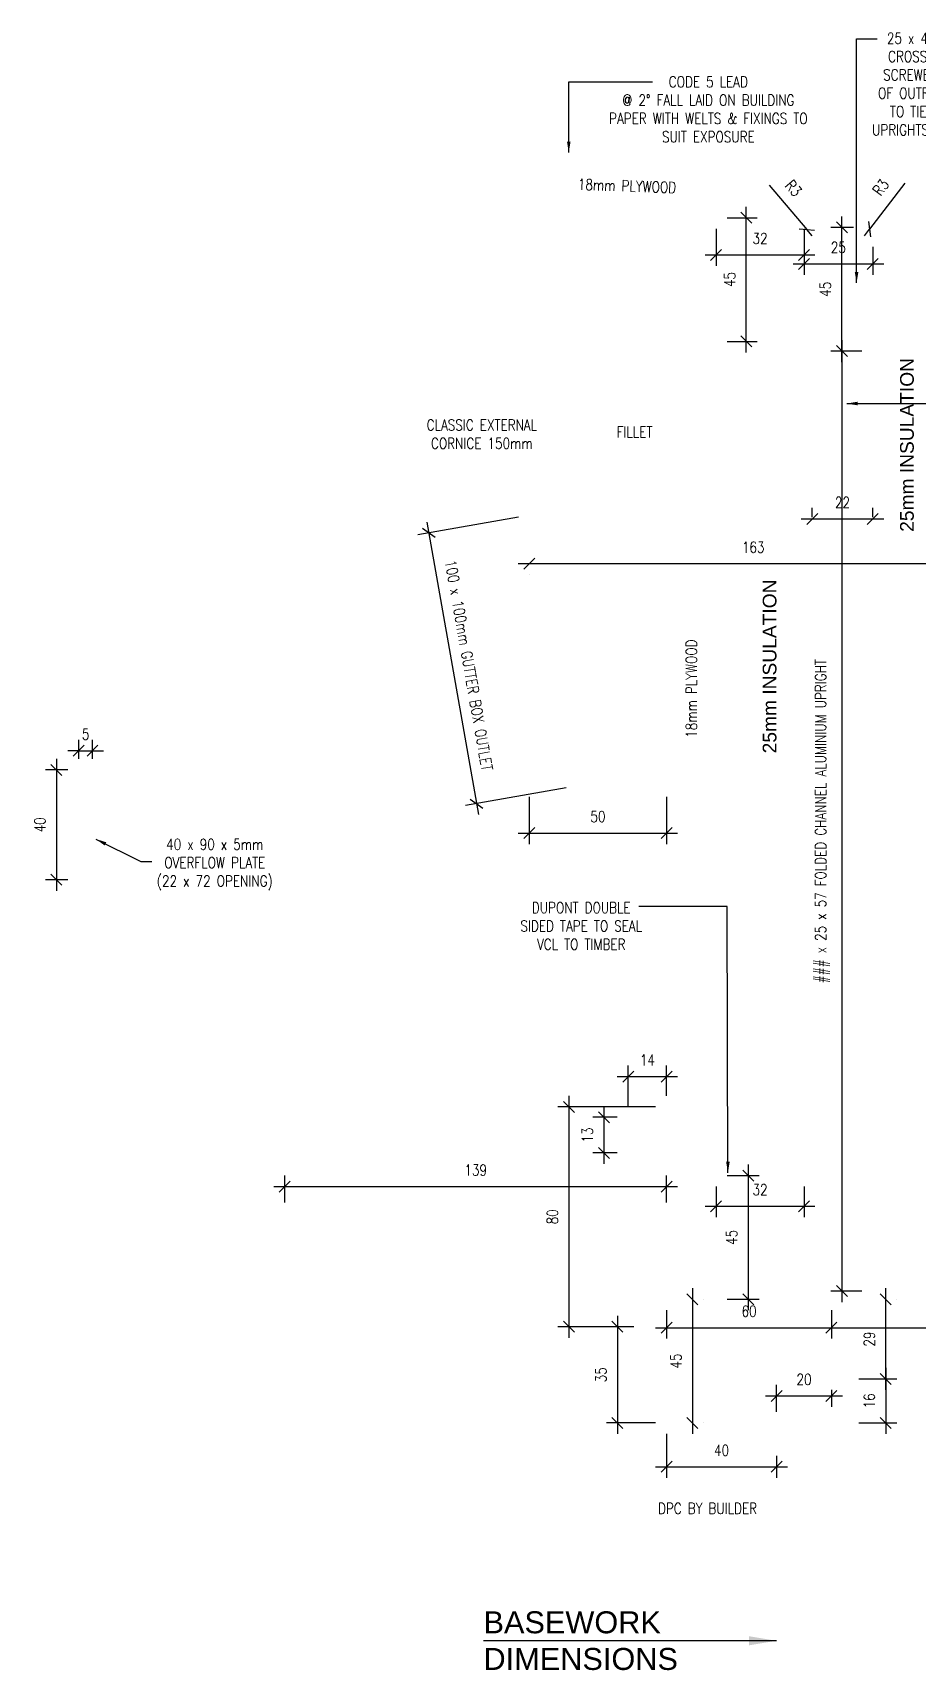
# Model space of a CAD drawing. Header units: millimetres. Extents: x -38686 to 870903, y -23218 to 232707.
# Drawn here: x 867746 to 868068, y 231360 to 231956 of the extents above; entities that cross this region are included whole.
import ezdxf

# ---------------------------------------------------------------- set-up
doc = ezdxf.new("R2010")
doc.units = ezdxf.units.MM
doc.header["$LTSCALE"] = 10
doc.header["$PDMODE"] = 35
doc.header["$PDSIZE"] = 50
doc.linetypes.add('HIDDEN', pattern=[0.375, 0.25, -0.125])
doc.layers.add('44 - Detail Text', color=7, linetype='Continuous')
doc.styles.add('1-2', font='romans.shx', dxfattribs={"width": 0.8, "height": 4})
doc.styles.add('1-5', font='romans.shx', dxfattribs={"width": 0.8, "height": 10})
doc.dimstyles.new('1-2', dxfattribs={"dimtxt": 4, "dimasz": 4, "dimexe": 4, "dimexo": 4, "dimgap": 4, "dimtad": 1, "dimdec": 0, "dimzin": 0, "dimdsep": 46, "dimtxsty": '1-2', "dimblk": 'OBLIQUE', "dimcen": 4, "dimdle": 4, "dimclrd": 251, "dimclre": 251, "dimclrt": 251, "dimadec": 0, "dimazin": 0, "dimtfac": 1, "dimtdec": 0, "dimtix": 1, "dimtmove": 1, "dimatfit": 3, "dimfxl": 1, "dimtolj": 1, "dimtzin": 0, "dimlwd": 25, "dimarcsym": 0})
doc.dimstyles.new('1-5', dxfattribs={"dimtxt": 10, "dimasz": 10, "dimexe": 10, "dimexo": 10, "dimgap": 10, "dimtad": 1, "dimdec": 0, "dimzin": 0, "dimdsep": 46, "dimtxsty": '1-5', "dimblk": 'OBLIQUE', "dimcen": 10, "dimdle": 10, "dimclrd": 251, "dimclre": 251, "dimclrt": 251, "dimadec": 0, "dimazin": 0, "dimtfac": 1, "dimtdec": 0, "dimtix": 1, "dimtmove": 1, "dimatfit": 3, "dimfxl": 1, "dimtolj": 1, "dimtzin": 0, "dimlwd": 25, "dimarcsym": 0})

# ---------------------------------------------------------------- blocks, each defined once
blk = doc.blocks.new('_Oblique')
at = {"color": 0, "linetype": 'ByBlock', "lineweight": -2}
blk.add_line((-0.5, -0.5), (0.5, 0.5), dxfattribs=at)
blk = doc.blocks.new('*D1935')
at = {"layer": '44 - Detail Text', "color": 251, "lineweight": -2, "transparency": 16777216}
for p, q in [((867922.92, 231779.95), (867886.32, 231773.5)), ((867940.29, 231681.47), (867903.68, 231675.02))]:
    blk.add_line(p, q, dxfattribs=at)
at = {"layer": '44 - Detail Text', "color": 251, "lineweight": 25, "transparency": 16777216}
blk.add_line((867889.56, 231778.13), (867908.32, 231671.77), dxfattribs=at)
at = {"layer": 'Defpoints', "color": 0, "transparency": 16777216}
for p in [(867926.86, 231780.65), (867944.23, 231682.17), (867907.62, 231675.71)]:
    blk.add_point(p, dxfattribs=at)
at = {"layer": '44 - Detail Text', "color": 251, "lineweight": 25, "transparency": 16777216, "xscale": 4, "yscale": 4, "zscale": 4}
for p, rotation in [((867890.26, 231774.19), 100.0000000000063), ((867907.62, 231675.71), 280.0000000000063)]:
    blk.add_blockref('_Oblique', p, dxfattribs=dict(at, rotation=rotation))
at = {"layer": '44 - Detail Text', "color": 251, "lineweight": 9, "transparency": 16777216, "insert": (867904.85, 231726), "char_height": 4, "attachment_point": 5, "rotation": 280, "style": '1-2'}
blk.add_mtext('\\A1;100 x 100mm GUTTER BOX OUTLET', dxfattribs=at)
blk = doc.blocks.new('*D1936')
at = {"layer": '44 - Detail Text', "color": 251, "lineweight": -2, "transparency": 16777216}
for p, q in [((867926.86, 231678.15), (867926.86, 231660.99)), ((867976.86, 231678.15), (867976.86, 231660.99))]:
    blk.add_line(p, q, dxfattribs=at)
at = {"layer": '44 - Detail Text', "color": 251, "lineweight": 25, "transparency": 16777216}
blk.add_line((867922.86, 231664.99), (867980.86, 231664.99), dxfattribs=at)
at = {"layer": 'Defpoints', "color": 0, "transparency": 16777216}
for p in [(867926.86, 231682.15), (867976.86, 231682.15), (867976.86, 231664.99)]:
    blk.add_point(p, dxfattribs=at)
at = {"layer": '44 - Detail Text', "color": 251, "lineweight": 25, "transparency": 16777216, "xscale": 4, "yscale": 4, "zscale": 4, "rotation": 180}
blk.add_blockref('_Oblique', (867926.86, 231664.99), dxfattribs=at)
at = {"layer": '44 - Detail Text', "color": 251, "lineweight": 25, "transparency": 16777216, "xscale": 4, "yscale": 4, "zscale": 4}
blk.add_blockref('_Oblique', (867976.86, 231664.99), dxfattribs=at)
at = {"layer": '44 - Detail Text', "color": 251, "lineweight": 9, "transparency": 16777216, "insert": (867951.86, 231670.99), "char_height": 4, "attachment_point": 5, "style": '1-2'}
blk.add_mtext('\\A1;50', dxfattribs=at)
blk = doc.blocks.new('*D1938')
at = {"layer": '44 - Detail Text', "color": 251, "lineweight": -2, "transparency": 16777216}
for p, q in [((868089.86, 231737.35), (868089.86, 231766.98)), ((867926.86, 231758.98), (867926.86, 231758.98))]:
    blk.add_line(p, q, dxfattribs=at)
at = {"layer": '44 - Detail Text', "color": 251, "lineweight": 25, "transparency": 16777216}
blk.add_line((868093.86, 231762.98), (867922.86, 231762.98), dxfattribs=at)
at = {"layer": 'Defpoints', "color": 0, "transparency": 16777216}
for p in [(867926.86, 231762.98), (867926.86, 231762.98), (868089.86, 231733.35)]:
    blk.add_point(p, dxfattribs=at)
at = {"layer": '44 - Detail Text', "color": 251, "lineweight": 25, "transparency": 16777216, "xscale": 4, "yscale": 4, "zscale": 4, "rotation": 180}
blk.add_blockref('_Oblique', (867926.86, 231762.98), dxfattribs=at)
at = {"layer": '44 - Detail Text', "color": 251, "lineweight": 25, "transparency": 16777216, "xscale": 4, "yscale": 4, "zscale": 4}
blk.add_blockref('_Oblique', (868089.86, 231762.98), dxfattribs=at)
at = {"layer": '44 - Detail Text', "color": 251, "lineweight": 9, "transparency": 16777216, "insert": (868008.36, 231768.98), "char_height": 4, "attachment_point": 5, "style": '1-2'}
blk.add_mtext('\\A1;163', dxfattribs=at)
blk = doc.blocks.new('*D1910')
at = {"layer": '44 - Detail Text', "color": 251, "lineweight": -2, "transparency": 16777216}
for p, q in [((867762.86, 231691.98), (867762.86, 231698.97)), ((867767.86, 231691.98), (867767.86, 231698.97))]:
    blk.add_line(p, q, dxfattribs=at)
at = {"layer": '44 - Detail Text', "color": 251, "lineweight": 25, "transparency": 16777216}
for p, q in [((867762.86, 231694.97), (867758.86, 231694.97)), ((867762.86, 231694.97), (867767.86, 231694.97)), ((867767.86, 231694.97), (867771.86, 231694.97))]:
    blk.add_line(p, q, dxfattribs=at)
at = {"layer": 'Defpoints', "color": 0, "transparency": 16777216}
for p in [(867767.86, 231694.97), (867762.86, 231687.98), (867767.86, 231687.98)]:
    blk.add_point(p, dxfattribs=at)
at = {"layer": '44 - Detail Text', "color": 251, "lineweight": 25, "transparency": 16777216, "xscale": 4, "yscale": 4, "zscale": 4}
blk.add_blockref('_Oblique', (867762.86, 231694.97), dxfattribs=at)
at = {"layer": '44 - Detail Text', "color": 251, "lineweight": 25, "transparency": 16777216, "xscale": 4, "yscale": 4, "zscale": 4, "rotation": 180}
blk.add_blockref('_Oblique', (867767.86, 231694.97), dxfattribs=at)
at = {"layer": '44 - Detail Text', "color": 251, "lineweight": 9, "transparency": 16777216, "insert": (867765.36, 231700.97), "char_height": 4, "attachment_point": 5, "style": '1-2'}
blk.add_mtext('\\A1;5', dxfattribs=at)
blk = doc.blocks.new('*D1911')
at = {"layer": '44 - Detail Text', "color": 251, "lineweight": -2, "transparency": 16777216}
for p, q in [((867758.86, 231687.98), (867750.73, 231687.98)), ((867758.86, 231647.98), (867750.73, 231647.98))]:
    blk.add_line(p, q, dxfattribs=at)
at = {"layer": '44 - Detail Text', "color": 251, "lineweight": 25, "transparency": 16777216}
blk.add_line((867754.73, 231691.98), (867754.73, 231643.98), dxfattribs=at)
at = {"layer": 'Defpoints', "color": 0, "transparency": 16777216}
for p in [(867762.86, 231687.98), (867754.73, 231647.98), (867762.86, 231647.98)]:
    blk.add_point(p, dxfattribs=at)
at = {"layer": '44 - Detail Text', "color": 251, "lineweight": 25, "transparency": 16777216, "xscale": 4, "yscale": 4, "zscale": 4}
for p, rotation in [((867754.73, 231687.98), 90), ((867754.73, 231647.98), 270)]:
    blk.add_blockref('_Oblique', p, dxfattribs=dict(at, rotation=rotation))
at = {"layer": '44 - Detail Text', "color": 251, "lineweight": 9, "transparency": 16777216, "insert": (867748.73, 231667.98), "char_height": 4, "attachment_point": 5, "rotation": 90, "style": '1-2'}
blk.add_mtext('\\A1;40', dxfattribs=at)
blk = doc.blocks.new('*D1815')
at = {"layer": '44 - Detail Text', "color": 251, "lineweight": -2, "transparency": 16777216}
for p, q in [((867837.86, 231530.52), (867837.86, 231540.34)), ((867976.86, 231530.52), (867976.86, 231540.34))]:
    blk.add_line(p, q, dxfattribs=at)
at = {"layer": '44 - Detail Text', "color": 251, "lineweight": 25, "transparency": 16777216}
blk.add_line((867833.86, 231536.34), (867980.86, 231536.34), dxfattribs=at)
at = {"layer": 'Defpoints', "color": 0, "transparency": 16777216}
for p in [(867976.86, 231536.34), (867837.86, 231526.52), (867976.86, 231526.52)]:
    blk.add_point(p, dxfattribs=at)
at = {"layer": '44 - Detail Text', "color": 251, "lineweight": 25, "transparency": 16777216, "xscale": 4, "yscale": 4, "zscale": 4, "rotation": 180}
blk.add_blockref('_Oblique', (867837.86, 231536.34), dxfattribs=at)
at = {"layer": '44 - Detail Text', "color": 251, "lineweight": 25, "transparency": 16777216, "xscale": 4, "yscale": 4, "zscale": 4}
blk.add_blockref('_Oblique', (867976.86, 231536.34), dxfattribs=at)
at = {"layer": '44 - Detail Text', "color": 251, "lineweight": 9, "transparency": 16777216, "insert": (867907.36, 231542.34), "char_height": 4, "attachment_point": 5, "style": '1-2'}
blk.add_mtext('\\A1;139', dxfattribs=at)
blk = doc.blocks.new('*D1964')
at = {"layer": '44 - Detail Text', "color": 251, "lineweight": 25, "transparency": 16777216}
blk.add_line((868040.64, 231844.35), (868040.64, 231494.35), dxfattribs=at)
at = {"layer": '44 - Detail Text', "color": 251, "lineweight": -2, "transparency": 16777216}
for p, q in [((868047.86, 231840.35), (868036.64, 231840.35)), ((868047.86, 231498.35), (868036.64, 231498.35))]:
    blk.add_line(p, q, dxfattribs=at)
at = {"layer": 'Defpoints', "color": 0, "transparency": 16777216}
for p in [(868051.86, 231840.35), (868040.64, 231498.35), (868051.86, 231498.35)]:
    blk.add_point(p, dxfattribs=at)
at = {"layer": '44 - Detail Text', "color": 251, "lineweight": 25, "transparency": 16777216, "xscale": 4, "yscale": 4, "zscale": 4}
for p, rotation in [((868040.64, 231840.35), 90), ((868040.64, 231498.35), 270)]:
    blk.add_blockref('_Oblique', p, dxfattribs=dict(at, rotation=rotation))
at = {"layer": '44 - Detail Text', "color": 251, "lineweight": 9, "transparency": 16777216, "insert": (868033.59, 231669.35), "char_height": 4, "attachment_point": 5, "rotation": 90, "style": '1-2'}
blk.add_mtext('\\A1;### x 25 x 57 FOLDED CHANNEL ALUMINIUM UPRIGHT', dxfattribs=at)
blk = doc.blocks.new('*D1838')
at = {"layer": '44 - Detail Text', "color": 251, "lineweight": -2, "transparency": 16777216}
for p, q in [((868046.86, 231466.35), (868060.64, 231466.35)), ((868046.86, 231450.35), (868060.64, 231450.35))]:
    blk.add_line(p, q, dxfattribs=at)
at = {"layer": '44 - Detail Text', "color": 251, "lineweight": 25, "transparency": 16777216}
blk.add_line((868056.64, 231470.35), (868056.64, 231446.35), dxfattribs=at)
at = {"layer": 'Defpoints', "color": 0, "transparency": 16777216}
for p in [(868042.86, 231466.35), (868042.86, 231450.35), (868056.64, 231450.35)]:
    blk.add_point(p, dxfattribs=at)
at = {"layer": '44 - Detail Text', "color": 251, "lineweight": 25, "transparency": 16777216, "xscale": 4, "yscale": 4, "zscale": 4}
for p, rotation in [((868056.64, 231466.35), 90), ((868056.64, 231450.35), 270)]:
    blk.add_blockref('_Oblique', p, dxfattribs=dict(at, rotation=rotation))
at = {"layer": '44 - Detail Text', "color": 251, "lineweight": 9, "transparency": 16777216, "insert": (868050.64, 231458.35), "char_height": 4, "attachment_point": 5, "rotation": 90, "style": '1-2'}
blk.add_mtext('\\A1;16', dxfattribs=at)
blk = doc.blocks.new('*D1839')
at = {"layer": '44 - Detail Text', "color": 251, "lineweight": 25, "transparency": 16777216}
blk.add_line((868056.64, 231462.35), (868056.64, 231499.35), dxfattribs=at)
at = {"layer": '44 - Detail Text', "color": 251, "lineweight": -2, "transparency": 16777216}
for p, q in [((868060.64, 231495.35), (868060.64, 231495.35)), ((868048.86, 231466.35), (868060.64, 231466.35))]:
    blk.add_line(p, q, dxfattribs=at)
at = {"layer": 'Defpoints', "color": 0, "transparency": 16777216}
for p in [(868056.64, 231495.35), (868056.64, 231495.35), (868044.86, 231466.35)]:
    blk.add_point(p, dxfattribs=at)
at = {"layer": '44 - Detail Text', "color": 251, "lineweight": 25, "transparency": 16777216, "xscale": 4, "yscale": 4, "zscale": 4}
for p, rotation in [((868056.64, 231495.35), 90), ((868056.64, 231466.35), 270)]:
    blk.add_blockref('_Oblique', p, dxfattribs=dict(at, rotation=rotation))
at = {"layer": '44 - Detail Text', "color": 251, "lineweight": 9, "transparency": 16777216, "insert": (868050.64, 231480.85), "char_height": 4, "attachment_point": 5, "rotation": 90, "style": '1-2'}
blk.add_mtext('\\A1;29', dxfattribs=at)
blk = doc.blocks.new('*D1965')
at = {"layer": '44 - Detail Text', "color": 251, "lineweight": -2, "transparency": 16777216}
for p, q in [((868036.86, 231491.35), (868036.86, 231481.01)), ((868130.86, 231491.35), (868130.86, 231481.01))]:
    blk.add_line(p, q, dxfattribs=at)
at = {"layer": '44 - Detail Text', "color": 251, "lineweight": 25, "transparency": 16777216}
blk.add_line((868032.86, 231485.01), (868134.86, 231485.01), dxfattribs=at)
at = {"layer": 'Defpoints', "color": 0, "transparency": 16777216}
for p in [(868036.86, 231495.35), (868130.86, 231495.35), (868130.86, 231485.01)]:
    blk.add_point(p, dxfattribs=at)
at = {"layer": '44 - Detail Text', "color": 251, "lineweight": 25, "transparency": 16777216, "xscale": 4, "yscale": 4, "zscale": 4, "rotation": 180}
blk.add_blockref('_Oblique', (868036.86, 231485.01), dxfattribs=at)
at = {"layer": '44 - Detail Text', "color": 251, "lineweight": 25, "transparency": 16777216, "xscale": 4, "yscale": 4, "zscale": 4}
blk.add_blockref('_Oblique', (868130.86, 231485.01), dxfattribs=at)
at = {"layer": '44 - Detail Text', "color": 251, "lineweight": 9, "transparency": 16777216, "insert": (868083.86, 231491.01), "char_height": 4, "attachment_point": 5, "style": '1-2'}
blk.add_mtext('\\A1;94', dxfattribs=at)
blk = doc.blocks.new('*D1969')
at = {"layer": '44 - Detail Text', "color": 251, "lineweight": -2, "transparency": 16777216}
for p, q in [((867994.86, 231884.9), (867994.86, 231871.34)), ((868026.86, 231884.9), (868026.86, 231871.34))]:
    blk.add_line(p, q, dxfattribs=at)
at = {"layer": '44 - Detail Text', "color": 251, "lineweight": 25, "transparency": 16777216}
blk.add_line((867990.86, 231875.34), (868030.86, 231875.34), dxfattribs=at)
at = {"layer": 'Defpoints', "color": 0, "transparency": 16777216}
for p in [(867994.86, 231888.9), (868026.86, 231888.9), (868026.86, 231875.34)]:
    blk.add_point(p, dxfattribs=at)
at = {"layer": '44 - Detail Text', "color": 251, "lineweight": 25, "transparency": 16777216, "xscale": 4, "yscale": 4, "zscale": 4, "rotation": 180}
blk.add_blockref('_Oblique', (867994.86, 231875.34), dxfattribs=at)
at = {"layer": '44 - Detail Text', "color": 251, "lineweight": 25, "transparency": 16777216, "xscale": 4, "yscale": 4, "zscale": 4}
blk.add_blockref('_Oblique', (868026.86, 231875.34), dxfattribs=at)
at = {"layer": '44 - Detail Text', "color": 251, "lineweight": 9, "transparency": 16777216, "insert": (868010.86, 231881.34), "char_height": 4, "attachment_point": 5, "style": '1-2'}
blk.add_mtext('\\A1;32', dxfattribs=at)
blk = doc.blocks.new('*D1970')
at = {"layer": '44 - Detail Text', "color": 251, "lineweight": -2, "transparency": 16777216}
for p, q in [((867998.86, 231888.9), (868009.84, 231888.9)), ((867998.86, 231843.9), (868009.84, 231843.9))]:
    blk.add_line(p, q, dxfattribs=at)
at = {"layer": '44 - Detail Text', "color": 251, "lineweight": 25, "transparency": 16777216}
blk.add_line((868005.84, 231839.9), (868005.84, 231892.9), dxfattribs=at)
at = {"layer": 'Defpoints', "color": 0, "transparency": 16777216}
for p in [(867994.86, 231888.9), (868005.84, 231888.9), (867994.86, 231843.9)]:
    blk.add_point(p, dxfattribs=at)
at = {"layer": '44 - Detail Text', "color": 251, "lineweight": 25, "transparency": 16777216, "xscale": 4, "yscale": 4, "zscale": 4}
for p, rotation in [((868005.84, 231888.9), 90), ((868005.84, 231843.9), 270)]:
    blk.add_blockref('_Oblique', p, dxfattribs=dict(at, rotation=rotation))
at = {"layer": '44 - Detail Text', "color": 251, "lineweight": 9, "transparency": 16777216, "insert": (867999.84, 231866.4), "char_height": 4, "attachment_point": 5, "rotation": 90, "style": '1-2'}
blk.add_mtext('\\A1;45', dxfattribs=at)
blk = doc.blocks.new('*D1971')
at = {"layer": '44 - Detail Text', "color": 251, "lineweight": -2, "transparency": 16777216}
for p, q in [((868026.86, 231878.35), (868026.86, 231868.1)), ((868051.86, 231878.35), (868051.86, 231868.1))]:
    blk.add_line(p, q, dxfattribs=at)
at = {"layer": '44 - Detail Text', "color": 251, "lineweight": 25, "transparency": 16777216}
blk.add_line((868022.86, 231872.1), (868055.86, 231872.1), dxfattribs=at)
at = {"layer": 'Defpoints', "color": 0, "transparency": 16777216}
for p in [(868026.86, 231882.35), (868051.86, 231882.35), (868051.86, 231872.1)]:
    blk.add_point(p, dxfattribs=at)
at = {"layer": '44 - Detail Text', "color": 251, "lineweight": 25, "transparency": 16777216, "xscale": 4, "yscale": 4, "zscale": 4, "rotation": 180}
blk.add_blockref('_Oblique', (868026.86, 231872.1), dxfattribs=at)
at = {"layer": '44 - Detail Text', "color": 251, "lineweight": 25, "transparency": 16777216, "xscale": 4, "yscale": 4, "zscale": 4}
blk.add_blockref('_Oblique', (868051.86, 231872.1), dxfattribs=at)
at = {"layer": '44 - Detail Text', "color": 251, "lineweight": 9, "transparency": 16777216, "insert": (868039.36, 231878.1), "char_height": 4, "attachment_point": 5, "style": '1-2'}
blk.add_mtext('\\A1;25', dxfattribs=at)
blk = doc.blocks.new('*D1972')
at = {"layer": '44 - Detail Text', "color": 251, "lineweight": 25, "transparency": 16777216}
blk.add_line((868040.64, 231836.35), (868040.64, 231889.35), dxfattribs=at)
at = {"layer": '44 - Detail Text', "color": 251, "lineweight": -2, "transparency": 16777216}
for p, q in [((868044.86, 231885.35), (868036.64, 231885.35)), ((868047.86, 231840.35), (868036.64, 231840.35))]:
    blk.add_line(p, q, dxfattribs=at)
at = {"layer": 'Defpoints', "color": 0, "transparency": 16777216}
for p in [(868040.64, 231885.35), (868048.86, 231885.35), (868051.86, 231840.35)]:
    blk.add_point(p, dxfattribs=at)
at = {"layer": '44 - Detail Text', "color": 251, "lineweight": 25, "transparency": 16777216, "xscale": 4, "yscale": 4, "zscale": 4}
for p, rotation in [((868040.64, 231885.35), 90), ((868040.64, 231840.35), 270)]:
    blk.add_blockref('_Oblique', p, dxfattribs=dict(at, rotation=rotation))
at = {"layer": '44 - Detail Text', "color": 251, "lineweight": 9, "transparency": 16777216, "insert": (868034.64, 231862.85), "char_height": 4, "attachment_point": 5, "rotation": 90, "style": '1-2'}
blk.add_mtext('\\A1;45', dxfattribs=at)
blk = doc.blocks.new('*D1973')
at = {"layer": '44 - Detail Text', "color": 251, "lineweight": -2, "transparency": 16777216}
for p, q in [((868029.86, 231779.91), (868029.86, 231783.29)), ((868051.86, 231779.91), (868051.86, 231783.29))]:
    blk.add_line(p, q, dxfattribs=at)
at = {"layer": '44 - Detail Text', "color": 251, "lineweight": 25, "transparency": 16777216}
blk.add_line((868025.86, 231779.29), (868055.86, 231779.29), dxfattribs=at)
at = {"layer": 'Defpoints', "color": 0, "transparency": 16777216}
for p in [(868029.86, 231775.91), (868051.86, 231779.29), (868051.86, 231775.91)]:
    blk.add_point(p, dxfattribs=at)
at = {"layer": '44 - Detail Text', "color": 251, "lineweight": 25, "transparency": 16777216, "xscale": 4, "yscale": 4, "zscale": 4, "rotation": 180}
blk.add_blockref('_Oblique', (868029.86, 231779.29), dxfattribs=at)
at = {"layer": '44 - Detail Text', "color": 251, "lineweight": 25, "transparency": 16777216, "xscale": 4, "yscale": 4, "zscale": 4}
blk.add_blockref('_Oblique', (868051.86, 231779.29), dxfattribs=at)
at = {"layer": '44 - Detail Text', "color": 251, "lineweight": 9, "transparency": 16777216, "insert": (868040.86, 231785.29), "char_height": 4, "attachment_point": 5, "style": '1-2'}
blk.add_mtext('\\A1;22', dxfattribs=at)
blk = doc.blocks.new('*D1974')
at = {"layer": '44 - Detail Text', "color": 251, "lineweight": -2, "ltscale": 2, "transparency": 16777216}
for p, q in [((867962.86, 231565.6), (867962.86, 231580.38)), ((867976.86, 231569.35), (867976.86, 231580.38))]:
    blk.add_line(p, q, dxfattribs=at)
at = {"layer": '44 - Detail Text', "color": 251, "lineweight": 25, "ltscale": 2, "transparency": 16777216}
blk.add_line((867958.86, 231576.38), (867980.86, 231576.38), dxfattribs=at)
at = {"layer": 'Defpoints', "color": 0, "ltscale": 2, "transparency": 16777216}
for p in [(867976.86, 231576.38), (867962.86, 231561.6), (867976.86, 231565.35)]:
    blk.add_point(p, dxfattribs=at)
at = {"layer": '44 - Detail Text', "color": 251, "lineweight": 25, "ltscale": 2, "transparency": 16777216, "xscale": 4, "yscale": 4, "zscale": 4, "rotation": 180}
blk.add_blockref('_Oblique', (867962.86, 231576.38), dxfattribs=at)
at = {"layer": '44 - Detail Text', "color": 251, "lineweight": 25, "ltscale": 2, "transparency": 16777216, "xscale": 4, "yscale": 4, "zscale": 4}
blk.add_blockref('_Oblique', (867976.86, 231576.38), dxfattribs=at)
at = {"layer": '44 - Detail Text', "color": 251, "lineweight": 9, "ltscale": 2, "transparency": 16777216, "insert": (867969.86, 231582.38), "char_height": 4, "attachment_point": 5, "style": '1-2'}
blk.add_mtext('\\A1;14', dxfattribs=at)
blk = doc.blocks.new('*D1975')
at = {"layer": '44 - Detail Text', "color": 251, "lineweight": 25, "ltscale": 2, "transparency": 16777216}
blk.add_line((867941.3, 231569.35), (867941.3, 231481.35), dxfattribs=at)
at = {"layer": '44 - Detail Text', "color": 251, "lineweight": -2, "ltscale": 2, "transparency": 16777216}
for p, q in [((867972.86, 231565.35), (867937.3, 231565.35)), ((867964.86, 231485.35), (867937.3, 231485.35))]:
    blk.add_line(p, q, dxfattribs=at)
at = {"layer": 'Defpoints', "color": 0, "ltscale": 2, "transparency": 16777216}
for p in [(867976.86, 231565.35), (867941.3, 231485.35), (867968.86, 231485.35)]:
    blk.add_point(p, dxfattribs=at)
at = {"layer": '44 - Detail Text', "color": 251, "lineweight": 25, "ltscale": 2, "transparency": 16777216, "xscale": 4, "yscale": 4, "zscale": 4}
for p, rotation in [((867941.3, 231565.35), 90), ((867941.3, 231485.35), 270)]:
    blk.add_blockref('_Oblique', p, dxfattribs=dict(at, rotation=rotation))
at = {"layer": '44 - Detail Text', "color": 251, "lineweight": 9, "ltscale": 2, "transparency": 16777216, "insert": (867935.3, 231525.35), "char_height": 4, "attachment_point": 5, "rotation": 90, "style": '1-2'}
blk.add_mtext('\\A1;80', dxfattribs=at)
blk = doc.blocks.new('*D1976')
at = {"layer": '44 - Detail Text', "color": 251, "lineweight": -2, "ltscale": 2, "transparency": 16777216}
for p, q in [((867958.86, 231561.6), (867950.02, 231561.6)), ((867958.86, 231548.6), (867950.02, 231548.6))]:
    blk.add_line(p, q, dxfattribs=at)
at = {"layer": '44 - Detail Text', "color": 251, "lineweight": 25, "ltscale": 2, "transparency": 16777216}
blk.add_line((867954.02, 231565.6), (867954.02, 231544.6), dxfattribs=at)
at = {"layer": 'Defpoints', "color": 0, "ltscale": 2, "transparency": 16777216}
for p in [(867962.86, 231561.6), (867954.02, 231548.6), (867962.86, 231548.6)]:
    blk.add_point(p, dxfattribs=at)
at = {"layer": '44 - Detail Text', "color": 251, "lineweight": 25, "ltscale": 2, "transparency": 16777216, "xscale": 4, "yscale": 4, "zscale": 4}
for p, rotation in [((867954.02, 231561.6), 90), ((867954.02, 231548.6), 270)]:
    blk.add_blockref('_Oblique', p, dxfattribs=dict(at, rotation=rotation))
at = {"layer": '44 - Detail Text', "color": 251, "lineweight": 9, "ltscale": 2, "transparency": 16777216, "insert": (867948.02, 231555.1), "char_height": 4, "attachment_point": 5, "rotation": 90, "style": '1-2'}
blk.add_mtext('\\A1;13', dxfattribs=at)
blk = doc.blocks.new('*D1840')
at = {"layer": '44 - Detail Text', "color": 251, "lineweight": -2, "transparency": 16777216}
for p, q in [((867964.86, 231485.35), (867954.96, 231485.35)), ((867972.86, 231450.35), (867954.96, 231450.35))]:
    blk.add_line(p, q, dxfattribs=at)
at = {"layer": '44 - Detail Text', "color": 251, "lineweight": 25, "transparency": 16777216}
blk.add_line((867958.96, 231489.35), (867958.96, 231446.35), dxfattribs=at)
at = {"layer": 'Defpoints', "color": 0, "transparency": 16777216}
for p in [(867968.86, 231485.35), (867958.96, 231450.35), (867976.86, 231450.35)]:
    blk.add_point(p, dxfattribs=at)
at = {"layer": '44 - Detail Text', "color": 251, "lineweight": 25, "transparency": 16777216, "xscale": 4, "yscale": 4, "zscale": 4}
for p, rotation in [((867958.96, 231485.35), 90), ((867958.96, 231450.35), 270)]:
    blk.add_blockref('_Oblique', p, dxfattribs=dict(at, rotation=rotation))
at = {"layer": '44 - Detail Text', "color": 251, "lineweight": 9, "transparency": 16777216, "insert": (867952.96, 231467.85), "char_height": 4, "attachment_point": 5, "rotation": 90, "style": '1-2'}
blk.add_mtext('\\A1;35', dxfattribs=at)
blk = doc.blocks.new('*D1977')
at = {"layer": '44 - Detail Text', "color": 251, "lineweight": -2, "ltscale": 10, "transparency": 16777216}
for p, q in [((867994.86, 231536.35), (867994.86, 231525.19)), ((868026.86, 231536.35), (868026.86, 231525.19))]:
    blk.add_line(p, q, dxfattribs=at)
at = {"layer": '44 - Detail Text', "color": 251, "lineweight": 25, "ltscale": 10, "transparency": 16777216}
blk.add_line((867990.86, 231529.19), (868030.86, 231529.19), dxfattribs=at)
at = {"layer": 'Defpoints', "color": 0, "ltscale": 10, "transparency": 16777216}
for p in [(867994.86, 231540.35), (868026.86, 231540.35), (868026.86, 231529.19)]:
    blk.add_point(p, dxfattribs=at)
at = {"layer": '44 - Detail Text', "color": 251, "lineweight": 25, "ltscale": 10, "transparency": 16777216, "xscale": 4, "yscale": 4, "zscale": 4, "rotation": 180}
blk.add_blockref('_Oblique', (867994.86, 231529.19), dxfattribs=at)
at = {"layer": '44 - Detail Text', "color": 251, "lineweight": 25, "ltscale": 10, "transparency": 16777216, "xscale": 4, "yscale": 4, "zscale": 4}
blk.add_blockref('_Oblique', (868026.86, 231529.19), dxfattribs=at)
at = {"layer": '44 - Detail Text', "color": 251, "lineweight": 9, "ltscale": 10, "transparency": 16777216, "insert": (868010.86, 231535.19), "char_height": 4, "attachment_point": 5, "style": '1-2'}
blk.add_mtext('\\A1;32', dxfattribs=at)
blk = doc.blocks.new('*D1978')
at = {"layer": '44 - Detail Text', "color": 251, "lineweight": 25, "ltscale": 10, "transparency": 16777216}
blk.add_line((868006.55, 231544.35), (868006.55, 231491.35), dxfattribs=at)
at = {"layer": '44 - Detail Text', "color": 251, "lineweight": -2, "ltscale": 10, "transparency": 16777216}
for p, q in [((867998.86, 231540.35), (868010.55, 231540.35)), ((867998.86, 231495.35), (868010.55, 231495.35))]:
    blk.add_line(p, q, dxfattribs=at)
at = {"layer": 'Defpoints', "color": 0, "ltscale": 10, "transparency": 16777216}
for p in [(867994.86, 231540.35), (867994.86, 231495.35), (868006.55, 231495.35)]:
    blk.add_point(p, dxfattribs=at)
at = {"layer": '44 - Detail Text', "color": 251, "lineweight": 25, "ltscale": 10, "transparency": 16777216, "xscale": 4, "yscale": 4, "zscale": 4}
for p, rotation in [((868006.55, 231540.35), 90), ((868006.55, 231495.35), 270)]:
    blk.add_blockref('_Oblique', p, dxfattribs=dict(at, rotation=rotation))
at = {"layer": '44 - Detail Text', "color": 251, "lineweight": 9, "ltscale": 10, "transparency": 16777216, "insert": (868000.55, 231517.85), "char_height": 4, "attachment_point": 5, "rotation": 90, "style": '1-2'}
blk.add_mtext('\\A1;45', dxfattribs=at)
blk = doc.blocks.new('*D1843')
at = {"layer": '44 - Detail Text', "color": 251, "lineweight": 25, "ltscale": 10, "transparency": 16777216}
blk.add_line((867986.25, 231499.35), (867986.25, 231446.35), dxfattribs=at)
at = {"layer": '44 - Detail Text', "color": 251, "lineweight": -2, "ltscale": 10, "transparency": 16777216}
for p, q in [((867990.25, 231495.35), (867990.25, 231495.35)), ((867990.25, 231450.35), (867990.25, 231450.35))]:
    blk.add_line(p, q, dxfattribs=at)
at = {"layer": 'Defpoints', "color": 0, "ltscale": 10, "transparency": 16777216}
for p in [(867986.25, 231495.35), (867986.25, 231450.35), (867986.25, 231450.35)]:
    blk.add_point(p, dxfattribs=at)
at = {"layer": '44 - Detail Text', "color": 251, "lineweight": 25, "ltscale": 10, "transparency": 16777216, "xscale": 4, "yscale": 4, "zscale": 4}
for p, rotation in [((867986.25, 231495.35), 90), ((867986.25, 231450.35), 270)]:
    blk.add_blockref('_Oblique', p, dxfattribs=dict(at, rotation=rotation))
at = {"layer": '44 - Detail Text', "color": 251, "lineweight": 9, "ltscale": 10, "transparency": 16777216, "insert": (867980.25, 231472.85), "char_height": 4, "attachment_point": 5, "rotation": 90, "style": '1-2'}
blk.add_mtext('\\A1;45', dxfattribs=at)
blk = doc.blocks.new('*D1979')
at = {"layer": '44 - Detail Text', "color": 251, "lineweight": -2, "ltscale": 10, "transparency": 16777216}
for p, q in [((867976.86, 231491.35), (867976.86, 231481.01)), ((868036.86, 231491.35), (868036.86, 231481.01))]:
    blk.add_line(p, q, dxfattribs=at)
at = {"layer": '44 - Detail Text', "color": 251, "lineweight": 25, "ltscale": 10, "transparency": 16777216}
blk.add_line((867972.86, 231485.01), (868040.86, 231485.01), dxfattribs=at)
at = {"layer": 'Defpoints', "color": 0, "ltscale": 10, "transparency": 16777216}
for p in [(867976.86, 231495.35), (868036.86, 231495.35), (868036.86, 231485.01)]:
    blk.add_point(p, dxfattribs=at)
at = {"layer": '44 - Detail Text', "color": 251, "lineweight": 25, "ltscale": 10, "transparency": 16777216, "xscale": 4, "yscale": 4, "zscale": 4, "rotation": 180}
blk.add_blockref('_Oblique', (867976.86, 231485.01), dxfattribs=at)
at = {"layer": '44 - Detail Text', "color": 251, "lineweight": 25, "ltscale": 10, "transparency": 16777216, "xscale": 4, "yscale": 4, "zscale": 4}
blk.add_blockref('_Oblique', (868036.86, 231485.01), dxfattribs=at)
at = {"layer": '44 - Detail Text', "color": 251, "lineweight": 9, "ltscale": 10, "transparency": 16777216, "insert": (868006.86, 231491.01), "char_height": 4, "attachment_point": 5, "style": '1-2'}
blk.add_mtext('\\A1;60', dxfattribs=at)
blk = doc.blocks.new('*D1844')
at = {"layer": '44 - Detail Text', "color": 251, "lineweight": -2, "ltscale": 10, "transparency": 16777216}
for p, q in [((867976.86, 231446.35), (867976.86, 231430.38)), ((868016.86, 231438.35), (868016.86, 231430.38))]:
    blk.add_line(p, q, dxfattribs=at)
at = {"layer": '44 - Detail Text', "color": 251, "lineweight": 25, "ltscale": 10, "transparency": 16777216}
blk.add_line((867972.86, 231434.38), (868020.86, 231434.38), dxfattribs=at)
at = {"layer": 'Defpoints', "color": 0, "ltscale": 10, "transparency": 16777216}
for p in [(867976.86, 231450.35), (868016.86, 231442.35), (868016.86, 231434.38)]:
    blk.add_point(p, dxfattribs=at)
at = {"layer": '44 - Detail Text', "color": 251, "lineweight": 25, "ltscale": 10, "transparency": 16777216, "xscale": 4, "yscale": 4, "zscale": 4, "rotation": 180}
blk.add_blockref('_Oblique', (867976.86, 231434.38), dxfattribs=at)
at = {"layer": '44 - Detail Text', "color": 251, "lineweight": 25, "ltscale": 10, "transparency": 16777216, "xscale": 4, "yscale": 4, "zscale": 4}
blk.add_blockref('_Oblique', (868016.86, 231434.38), dxfattribs=at)
at = {"layer": '44 - Detail Text', "color": 251, "lineweight": 9, "ltscale": 10, "transparency": 16777216, "insert": (867996.86, 231440.38), "char_height": 4, "attachment_point": 5, "style": '1-2'}
blk.add_mtext('\\A1;40', dxfattribs=at)
blk = doc.blocks.new('*D1981')
at = {"layer": '44 - Detail Text', "color": 251, "lineweight": 25, "transparency": 16777216}
blk.add_line((868012.86, 231460.19), (868040.86, 231460.19), dxfattribs=at)
at = {"layer": '44 - Detail Text', "color": 251, "lineweight": -2, "transparency": 16777216}
for p, q in [((868016.86, 231454.35), (868016.86, 231464.19)), ((868036.86, 231462.35), (868036.86, 231456.19))]:
    blk.add_line(p, q, dxfattribs=at)
at = {"layer": 'Defpoints', "color": 0, "transparency": 16777216}
for p in [(868036.86, 231466.35), (868036.86, 231460.19), (868016.86, 231450.35)]:
    blk.add_point(p, dxfattribs=at)
at = {"layer": '44 - Detail Text', "color": 251, "lineweight": 25, "transparency": 16777216, "xscale": 4, "yscale": 4, "zscale": 4, "rotation": 180}
blk.add_blockref('_Oblique', (868016.86, 231460.19), dxfattribs=at)
at = {"layer": '44 - Detail Text', "color": 251, "lineweight": 25, "transparency": 16777216, "xscale": 4, "yscale": 4, "zscale": 4}
blk.add_blockref('_Oblique', (868036.86, 231460.19), dxfattribs=at)
at = {"layer": '44 - Detail Text', "color": 251, "lineweight": 9, "transparency": 16777216, "insert": (868026.86, 231466.19), "char_height": 4, "attachment_point": 5, "style": '1-2'}
blk.add_mtext('\\A1;20', dxfattribs=at)
blk = doc.blocks.new('*D1845')
at = {"layer": '44 - Detail Text', "color": 251, "lineweight": 25, "transparency": 16777216}
for p in [(868063.59, 231901.53), (868048.86, 231882.35)]:
    blk.add_line(p, (868050.69, 231884.73), dxfattribs=at)
at = {"layer": 'Defpoints', "color": 0, "transparency": 16777216}
for p in [(868050.69, 231884.73), (868048.86, 231882.35)]:
    blk.add_point(p, dxfattribs=at)
at = {"layer": '44 - Detail Text', "color": 251, "lineweight": 25, "transparency": 16777216, "xscale": 4, "yscale": 4, "zscale": 4, "rotation": 232.4959816079617}
blk.add_blockref('_Oblique', (868050.69, 231884.73), dxfattribs=at)
at = {"layer": '44 - Detail Text', "color": 251, "lineweight": 9, "transparency": 16777216, "insert": (868054.81, 231899.96), "char_height": 4, "attachment_point": 5, "rotation": 52.49598, "style": '1-2'}
blk.add_mtext('\\A1;R3', dxfattribs=at)
blk = doc.blocks.new('*D1846')
at = {"layer": '44 - Detail Text', "color": 251, "lineweight": 25, "transparency": 16777216}
for p in [(868014.21, 231900.78), (868029.86, 231882.35)]:
    blk.add_line(p, (868027.92, 231884.64), dxfattribs=at)
at = {"layer": 'Defpoints', "color": 0, "transparency": 16777216}
for p in [(868027.92, 231884.64), (868029.86, 231882.35)]:
    blk.add_point(p, dxfattribs=at)
at = {"layer": '44 - Detail Text', "color": 251, "lineweight": 25, "transparency": 16777216, "xscale": 4, "yscale": 4, "zscale": 4, "rotation": 310.346231843784}
blk.add_blockref('_Oblique', (868027.92, 231884.64), dxfattribs=at)
at = {"layer": '44 - Detail Text', "color": 251, "lineweight": 9, "transparency": 16777216, "insert": (868023.05, 231899.64), "char_height": 4, "attachment_point": 5, "rotation": 310.34623, "style": '1-2'}
blk.add_mtext('\\A1;R3', dxfattribs=at)

msp = doc.modelspace()

# ---------------------------------------------------------------- texts
at = {"layer": '44 - Detail Text', "color": 8, "lineweight": 9}
for s, insert, char_height, attachment_point, style in [('25 x 45 TIMBER\\PCROSS MEMBER\\PSCREWED TO TOP\\POF OUTRIGGERS TO\\PTO TIE ALL THE\\PUPRIGHTS TOGETHER.', (868074.462, 231937.537), 4, 5, '1-2'), ('CLASSIC EXTERNAL\\PCORNICE 150mm', (867909.59, 231810.133), 4, 5, '1-2'), ('FILLET', (867965.159, 231810.895), 4, 5, '1-2'), ('DUPONT DOUBLE\\PSIDED TAPE TO SEAL\\PVCL TO TIMBER', (867945.77, 231631.163), 4, 5, '1-2'), ('DPC BY BUILDER', (867991.748, 231419.24), 4, 5, '1-2'), ('{\\fArial|b0|i0|c0|p34;\\W1;BASEWORK\\PDIMENSIONS}', (867910.185, 231371.078), 8, 4, '1-5')]:
    msp.add_mtext(s, dxfattribs=dict(at, insert=insert, char_height=char_height, attachment_point=attachment_point, style=style))
at = {"layer": '44 - Detail Text', "color": 8, "lineweight": 9, "insert": (867992.037, 231928.344), "char_height": 4, "width": 83.62148, "attachment_point": 5, "style": '1-2'}
msp.add_mtext('CODE 5 LEAD\\P@ 2%%D FALL LAID ON BUILDING PAPER WITH WELTS & FIXINGS TO SUIT EXPOSURE', dxfattribs=at)
at = {"layer": '44 - Detail Text', "color": 8, "lineweight": 9, "char_height": 4, "attachment_point": 5, "style": '1-2', "bg_fill": 3, "box_fill_scale": 1.5, "bg_fill_color": 256, "bg_fill_transparency": 0}
for insert, rotation in [((867962.438, 231900.467), 358), ((867985.864, 231717.535), 90)]:
    msp.add_mtext('18mm PLYWOOD', dxfattribs=dict(at, insert=insert, rotation=rotation))
at = {"layer": '44 - Detail Text', "color": 8, "lineweight": 9, "char_height": 5, "attachment_point": 5, "rotation": 90, "style": '1-2'}
for insert in [(868064.364, 231806.229), (868014.364, 231725.625)]:
    msp.add_mtext('{\\fArial|b0|i0|c0|p34;\\W1;\\C3;25mm INSULATION}', dxfattribs=dict(at, insert=insert))
at = {"layer": '44 - Detail Text', "color": 8, "linetype": 'HIDDEN', "lineweight": 9, "insert": (867786.598, 231653.555), "char_height": 4, "width": 51.564, "attachment_point": 4, "style": '1-2'}
msp.add_mtext('\\pxqc;40 x 90 x 5mm OVERFLOW PLATE \\P(22 x 72 OPENING)', dxfattribs=at)

# ---------------------------------------------------------------- dimensions: what is measured, and where the dimension line sits
at = {"layer": '44 - Detail Text', "color": 8, "lineweight": 9}
for center, mpoint, picture, middle in [((868029.864, 231882.35), (868027.922, 231884.637), '*D1846', (868023.049, 231899.641)), ((868048.864, 231882.35), (868050.69, 231884.73), '*D1845', (868054.813, 231899.958))]:
    dim = msp.add_radius_dim(center=center, mpoint=mpoint, dimstyle='1-2', dxfattribs=at)
    dim.commit()
    dim.dimension.update_dxf_attribs({"geometry": picture, "text_midpoint": middle})
for base, p1, p2, picture, middle in [((868026.864, 231875.342), (867994.864, 231888.9), (868026.864, 231888.9), '*D1969', (868010.864, 231881.342)), ((868051.864, 231872.097), (868026.864, 231882.35), (868051.864, 231882.35), '*D1971', (868039.364, 231878.097)), ((868051.864, 231779.289), (868029.864, 231775.909), (868051.864, 231775.909), '*D1973', (868040.864, 231785.289)), ((867976.864, 231664.992), (867926.864, 231682.153), (867976.864, 231682.153), '*D1936', (867951.864, 231670.992)), ((867976.864, 231536.344), (867837.864, 231526.518), (867976.864, 231526.518), '*D1815', (867907.364, 231542.344)), ((868130.864, 231485.011), (868036.864, 231495.35), (868130.864, 231495.35), '*D1965', (868083.864, 231491.011)), ((868036.864, 231460.192), (868016.864, 231450.35), (868036.864, 231466.35), '*D1981', (868026.864, 231466.192))]:
    dim = msp.add_linear_dim(base=base, p1=p1, p2=p2, dimstyle='1-2', dxfattribs=at)
    dim.commit()
    dim.dimension.update_dxf_attribs({"geometry": picture, "text_midpoint": middle})
for base, p1, p2, angle, picture, middle in [((868005.838, 231888.9), (867994.864, 231843.9), (867994.864, 231888.9), 90, '*D1970', (867999.838, 231866.4)), ((868040.638, 231885.35), (868051.864, 231840.35), (868048.864, 231885.35), 90, '*D1972', (868034.638, 231862.85)), ((867767.864, 231694.965), (867762.864, 231687.976), (867767.864, 231687.976), 180, '*D1910', (867765.364, 231700.965)), ((867754.732, 231647.976), (867762.864, 231687.976), (867762.864, 231647.976), 90, '*D1911', (867748.732, 231667.976)), ((868056.644, 231495.35), (868044.864, 231466.35), (868056.644, 231495.35), 90, '*D1839', (868050.644, 231480.85)), ((867958.958, 231450.35), (867968.864, 231485.35), (867976.864, 231450.35), 90, '*D1840', (867952.958, 231467.85)), ((868056.644, 231450.35), (868042.864, 231466.35), (868042.864, 231450.35), 90, '*D1838', (868050.644, 231458.35))]:
    dim = msp.add_linear_dim(base=base, p1=p1, p2=p2, angle=angle, dimstyle='1-2', dxfattribs=at)
    dim.commit()
    dim.dimension.update_dxf_attribs({"geometry": picture, "text_midpoint": middle})
dim = msp.add_linear_dim(base=(868040.638, 231498.35), p1=(868051.864, 231840.35), p2=(868051.864, 231498.35), angle=90, text='### x 25 x 57 FOLDED CHANNEL ALUMINIUM UPRIGHT', dimstyle='1-2', override={"dimpost": ' x 25 x 57 FOLDED CHANNEL ALUMINIUM UPRIGHT'}, dxfattribs=at)
dim.commit()
dim.dimension.update_dxf_attribs({"geometry": '*D1964', "text_midpoint": (868033.59, 231669.35)})
dim = msp.add_aligned_dim(p1=(867926.864, 231780.649), p2=(867944.229, 231682.168), distance=-37.173, dimstyle='1-2', override={"dimpost": ' x 100mm GUTTER BOX OUTLET'}, dxfattribs=at)
dim.commit()
dim.dimension.update_dxf_attribs({"geometry": '*D1935', "text_midpoint": (867904.847, 231725.996)})
at = {"layer": '44 - Detail Text', "color": 8, "lineweight": 9, "ltscale": 2}
dim = msp.add_linear_dim(base=(867976.864, 231576.384), p1=(867962.864, 231561.599), p2=(867976.864, 231565.35), dimstyle='1-2', dxfattribs=at)
dim.commit()
dim.dimension.update_dxf_attribs({"geometry": '*D1974', "text_midpoint": (867969.864, 231582.384)})
for base, p1, p2, picture, middle in [((867941.303, 231485.35), (867976.864, 231565.35), (867968.864, 231485.35), '*D1975', (867935.303, 231525.35)), ((867954.023, 231548.599), (867962.864, 231561.599), (867962.864, 231548.599), '*D1976', (867948.023, 231555.099))]:
    dim = msp.add_linear_dim(base=base, p1=p1, p2=p2, angle=90, dimstyle='1-2', dxfattribs=at)
    dim.commit()
    dim.dimension.update_dxf_attribs({"geometry": picture, "text_midpoint": middle})
at = {"layer": '44 - Detail Text', "color": 8, "lineweight": 9, "ltscale": 10}
for base, p1, p2, picture, middle in [((868006.55, 231495.35), (867994.864, 231540.35), (867994.864, 231495.35), '*D1978', (868000.55, 231517.85)), ((867986.252, 231450.35), (867986.252, 231495.35), (867986.252, 231450.35), '*D1843', (867980.252, 231472.85))]:
    dim = msp.add_linear_dim(base=base, p1=p1, p2=p2, angle=90, dimstyle='1-2', dxfattribs=at)
    dim.commit()
    dim.dimension.update_dxf_attribs({"geometry": picture, "text_midpoint": middle})
for base, p1, p2, picture, middle in [((868026.864, 231529.188), (867994.864, 231540.35), (868026.864, 231540.35), '*D1977', (868010.864, 231535.188)), ((868036.864, 231485.011), (867976.864, 231495.35), (868036.864, 231495.35), '*D1979', (868006.864, 231491.011)), ((868016.864, 231434.381), (867976.864, 231450.35), (868016.864, 231442.35), '*D1844', (867996.864, 231440.381))]:
    dim = msp.add_linear_dim(base=base, p1=p1, p2=p2, dimstyle='1-2', dxfattribs=at)
    dim.commit()
    dim.dimension.update_dxf_attribs({"geometry": picture, "text_midpoint": middle})

# ---------------------------------------------------------------- leaders
at = {"layer": '44 - Detail Text', "color": 8, "lineweight": 9}
for points in [[(868045.997, 231865.165), (868045.997, 231953.967), (868053.481, 231953.967)], [(867941.229, 231912.63), (867941.229, 231938.405), (867971.73, 231938.405)], [(868042.406, 231821.28), (868140.653, 231821.28)], [(867999.171, 231541.409), (867998.857, 231638.315), (867966.679, 231638.315)]]:
    msp.add_leader(points, dimstyle='1-2', override={"dimgap": 4, "dimtad": 0}, dxfattribs=at)
at = {"layer": '44 - Detail Text', "color": 8, "lineweight": 9, "annotation_type": 0, "has_hookline": 1, "hookline_direction": 0, "text_width": 48}
msp.add_leader([(867769.049, 231662.828), (867785.441, 231654.594), (867789.441, 231654.594)], dimstyle='1-2', override={"dimgap": 4, "dimtad": 0}, dxfattribs=at)
at = {"layer": '44 - Detail Text', "color": 8, "lineweight": 9}
msp.add_leader([(868016.864, 231371.078), (867910.185, 231371.078)], dimstyle='1-5', dxfattribs=at)

# ---------------------------------------------------------------- next in the draw order: dimensions: what is measured, and where the dimension line sits
dim = msp.add_linear_dim(base=(867926.864, 231762.984), p1=(868089.864, 231733.35), p2=(867926.864, 231762.984), dimstyle='1-2', dxfattribs=at)
dim.commit()
dim.dimension.update_dxf_attribs({"geometry": '*D1938', "text_midpoint": (868008.364, 231768.984)})

doc.saveas('drawing.dxf')
